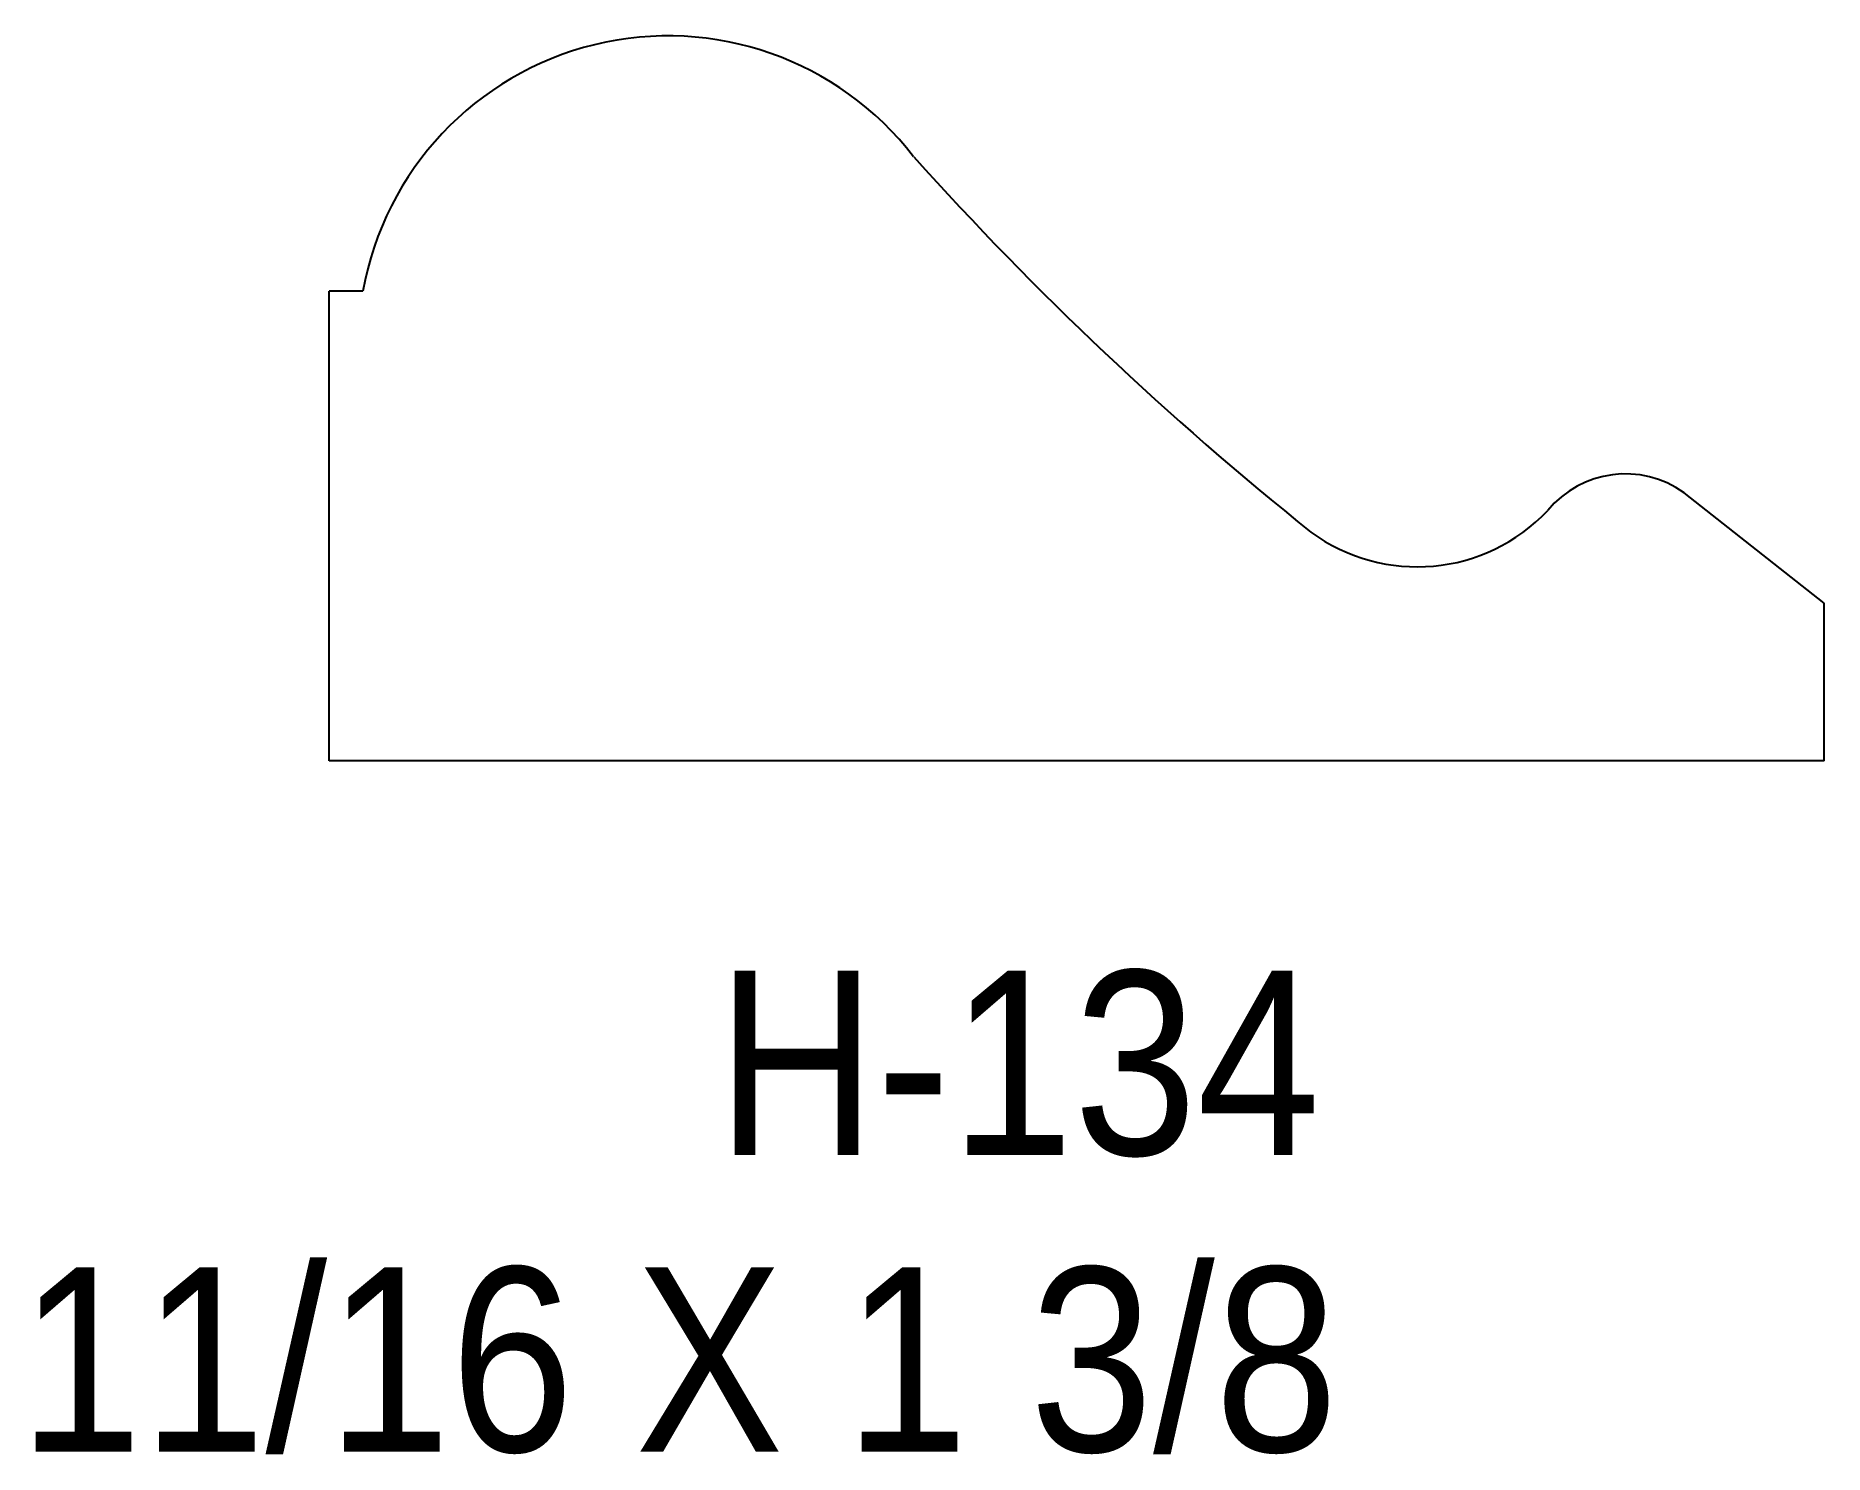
# Model space of a CAD drawing. Extents: x 74.2 to 75.84, y 152.03 to 153.34.
import ezdxf

# ---------------------------------------------------------------- set-up
doc = ezdxf.new("R2010")
doc.units = 0
doc.header["$LTSCALE"] = 5
doc.layers.add('PROFILE', color=7, linetype='CONTINUOUS')
doc.styles.add('TXT', font='TXT', dxfattribs={"height": 3.5})

msp = doc.modelspace()

# ---------------------------------------------------------------- linework, layer by layer
at = {"layer": 'PROFILE', "color": 1, "linetype": 'CONTINUOUS'}
for p, q in [((74.4969, 153.1009), (74.4657, 153.1009)), ((74.4657, 152.6676), (74.4657, 153.1009)), ((75.845, 152.8132), (75.7157, 152.9149)), ((75.845, 152.6676), (75.845, 152.8132)), ((75.845, 152.6676), (74.4657, 152.6676))]:
    msp.add_line(p, q, dxfattribs=at)
for centre, radius, start, end in [((74.7784, 153.0502), 0.286, 37.5993, 169.8057), ((77.2947, 155.2811), 3.0775, 221.9274, 231.3231), ((75.6616, 152.8393), 0.093, 54.417, 140.443), ((75.4694, 153.0127), 0.1661, 233.8718, 316.5435)]:
    msp.add_arc(centre, radius, start, end, dxfattribs=at)

# ---------------------------------------------------------------- texts
at = {"layer": 'PROFILE', "color": 1, "linetype": 'CONTINUOUS', "style": 'TXT', "width": 0.9}
for s, height, p in [('H-134', 0.16996, (74.823, 152.3042)), ('11/16 X 1 3/8', 0.169956, (74.1796, 152.0307))]:
    msp.add_text(s, height=height, dxfattribs=at).set_placement(p)

doc.saveas('drawing.dxf')
